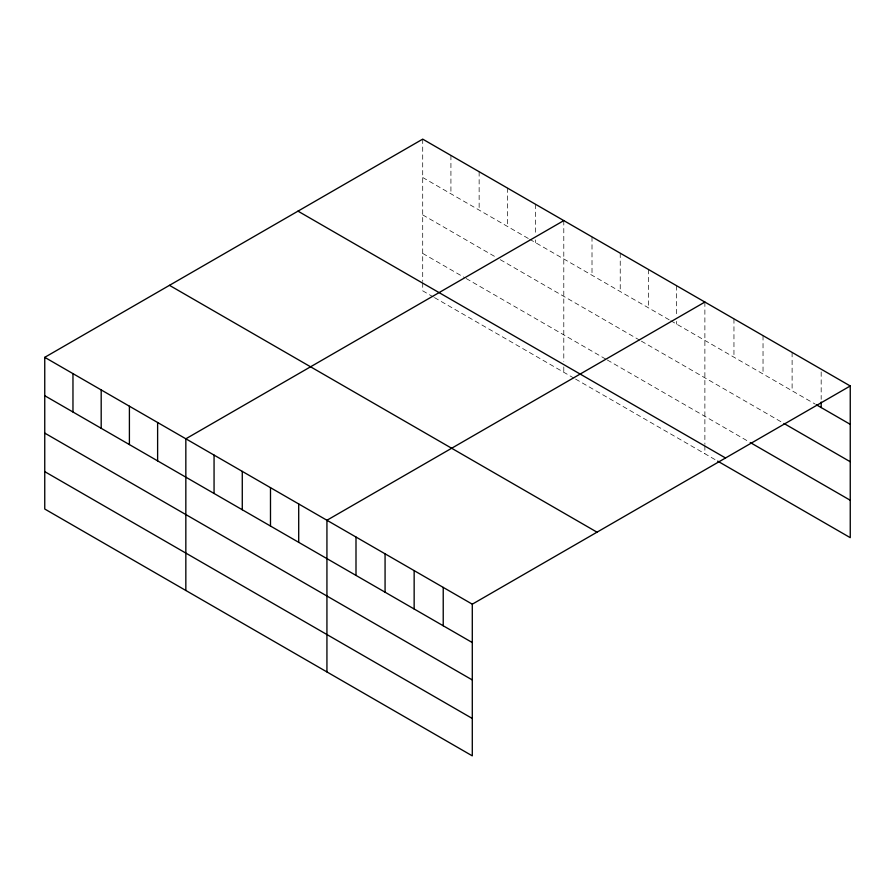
<?xml version="1.0" encoding="UTF-8"?>
<svg xmlns="http://www.w3.org/2000/svg" width="895" height="895" viewBox="0 0 895 895"><rect width="100%" height="100%" fill="white"/><g stroke="black" fill="none" stroke-linecap="round" stroke-linejoin="round"><path stroke-width="0.67" stroke-dasharray="4.47 3.36" d="M422.708 177.501L528.52 238.596M529.695 239.278L669.617 320.052M670.791 320.734L815.367 404.204M422.708 214.901L495.606 256.988M500.305 259.695L640.216 340.48M641.391 341.152L782.801 422.798M422.708 253.419L465.031 277.864M466.205 278.535L606.128 359.32M607.302 359.991L749.081 441.85M433.292 296.927L422.708 290.819L422.708 282.798M434.467 297.599L574.377 378.384M575.552 379.055L717.678 461.115M821.174 371.928L821.174 399.338M792.109 352.406L792.109 390.779M763.032 335.625L763.032 373.987M733.956 318.833L733.956 357.206M704.88 302.051L704.88 444.379M704.88 445.721L704.88 453.731M676.665 285.762L676.665 315.901M676.665 321.383L676.665 324.124M648.45 269.462L648.45 307.835M620.235 253.173L620.235 291.546M592.009 236.884L592.009 275.257M563.794 220.595L563.794 361.591M563.794 366.928L563.794 372.275M535.579 204.295L535.579 234.445M535.579 239.927L535.579 242.668M507.364 188.006L507.364 226.379M479.138 171.717L479.138 210.09M450.923 155.428L450.923 193.79M422.708 139.139L422.708 281.466"/><path stroke-width="1.34" d="M44.75 357.34L472.291 604.181L472.291 755.861L44.75 509.02L44.75 357.34L422.708 139.139L850.25 385.98L850.25 537.66L717.678 461.115M563.794 220.595L185.836 438.807L185.836 590.487M704.88 302.051L326.932 520.264L326.932 671.944M472.291 604.181L850.25 385.98M816.531 404.876L850.25 424.342M783.964 423.469L850.25 461.742M750.234 442.522L850.25 500.26M297.979 211.142L725.521 457.983M169.479 285.337L597.021 532.178M44.75 395.713L472.291 642.554M44.75 433.102L472.291 679.943M44.75 471.631L472.291 718.472M821.174 402.079L821.174 407.561M443.226 587.4L443.226 625.773M414.15 570.618L414.15 608.98M385.074 553.826L385.074 592.199M355.997 537.045L355.997 575.418M298.706 503.963L298.706 542.336M270.491 487.674L270.491 526.047M242.276 471.385L242.276 509.758M214.062 455.096L214.062 493.458M157.621 422.507L157.621 460.88M129.406 406.218L129.406 444.591M101.191 389.929L101.191 428.302M72.965 373.64L72.965 412.002"/></g></svg>
